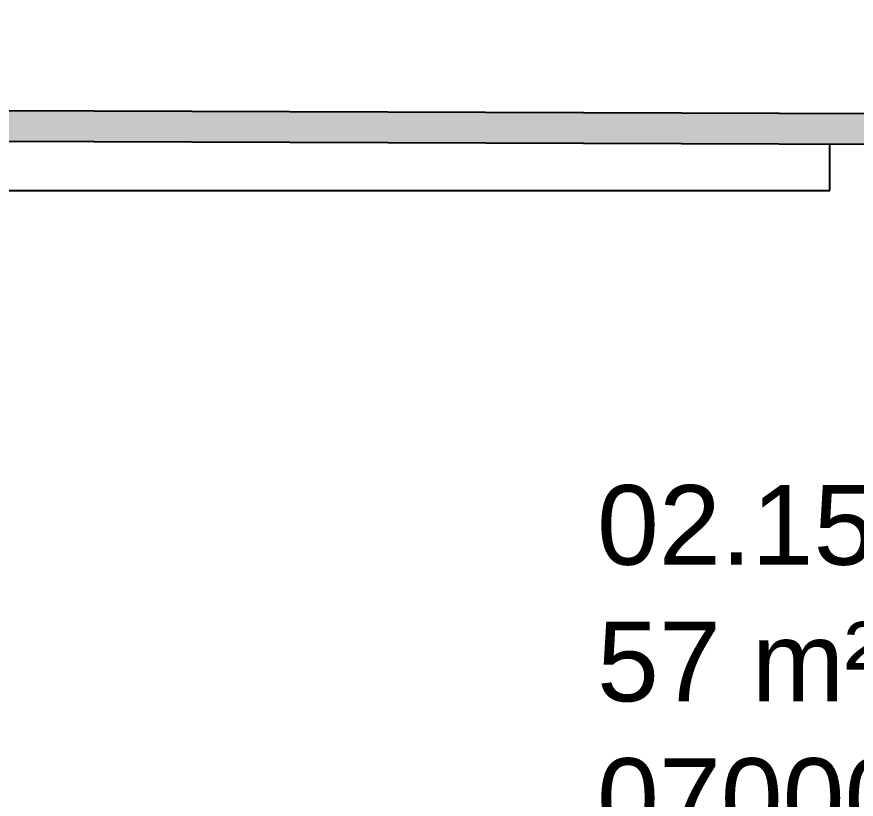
# Model space of a CAD drawing. Header units: metres. Extents: x -1 to 148, y 0 to 108.
# Drawn here: x 37.406 to 40.567, y 41.532 to 44.479 of the extents above; entities that cross this region are included whole.
import ezdxf

# ---------------------------------------------------------------- set-up
doc = ezdxf.new("R2010")
doc.units = ezdxf.units.M
doc.header["$MEASUREMENT"] = 0
doc.layers.get('0').update_dxf_attribs({"linetype": 'CONTINUOUS'})
for name, color, linetype in [('INNENWAND', 7, 'CONTINUOUS'), ('INNENWAND_FILLING', 7, 'CONTINUOUS'), ('MOEBEL', 6, 'CONTINUOUS'), ('RAUMSTEMPEL', 7, 'CONTINUOUS')]:
    doc.layers.add(name, color=color, linetype=linetype)
doc.styles.add('ARIAL', font='arial.ttf')

# ---------------------------------------------------------------- blocks, each defined once
blk = doc.blocks.new('Raumstempel')
at = {"color": 0, "linetype": 'ByBlock', "style": 'ARIAL'}
for tag, p in [('HOERSAALNUMMER', (0, 1.0286)), ('ANZAHL PLAETZE', (0, 0.5143)), ('RAUMNUMMER', (0, 0)), ('FLÄCHE', (0, -0.5143)), ('INSTITUTSNUMMER1', (0, -1.0286)), ('INSTITUTSNUMMER2', (0, -1.5429))]:
    blk.add_attdef(tag, p, '', height=0.3, dxfattribs=at)

msp = doc.modelspace()

# ---------------------------------------------------------------- hatches: boundary and pattern name
at = {"layer": 'INNENWAND_FILLING'}
h = msp.add_hatch(color=256, dxfattribs=at)
h.paths.add_polyline_path([(42.6381, 48.6913), (42.7531, 48.6913), (42.7531, 51.3509), (35.5045, 51.3761), (35.5041, 51.2611), (42.6381, 51.2363)])
h.paths.add_polyline_path([(42.7531, 47.6813), (42.6381, 47.6813), (42.6381, 44.106), (34.4058, 44.1346), (34.4056, 44.1346), (34.4056, 44.0196), (42.6381, 43.991), (42.6381, 41.5322), (42.7531, 41.5322)])

# ---------------------------------------------------------------- linework, layer by layer
at = {"layer": 'INNENWAND'}
for p, q in [((42.6381, 44.106), (34.4056, 44.1346)), ((42.6381, 43.991), (34.4056, 44.0196))]:
    msp.add_line(p, q, dxfattribs=at)
at = {"layer": 'MOEBEL'}
for p, q in [((40.4675, 43.8238), (40.4681, 43.9985)), ((35.7, 43.8238), (40.4675, 43.8238))]:
    msp.add_line(p, q, dxfattribs=at)

# ---------------------------------------------------------------- block references
at = {"layer": 'RAUMSTEMPEL'}
ref = msp.add_blockref('Raumstempel', (39.5909, 42.9293), dxfattribs=at)
ref.add_attrib('RAUMNUMMER', '02.153', (39.5909, 42.415), dxfattribs={"color": 7, "height": 0.3, "style": 'ARIAL'})
ref.add_attrib('FLÄCHE_NGF', '57 m²', (39.5909, 41.9007), dxfattribs={"color": 7, "height": 0.3, "style": 'ARIAL'})
ref.add_attrib('NUTZER_1', '070000', (39.5909, 41.3865), dxfattribs={"color": 7, "height": 0.3, "style": 'ARIAL'})

doc.saveas('drawing.dxf')
